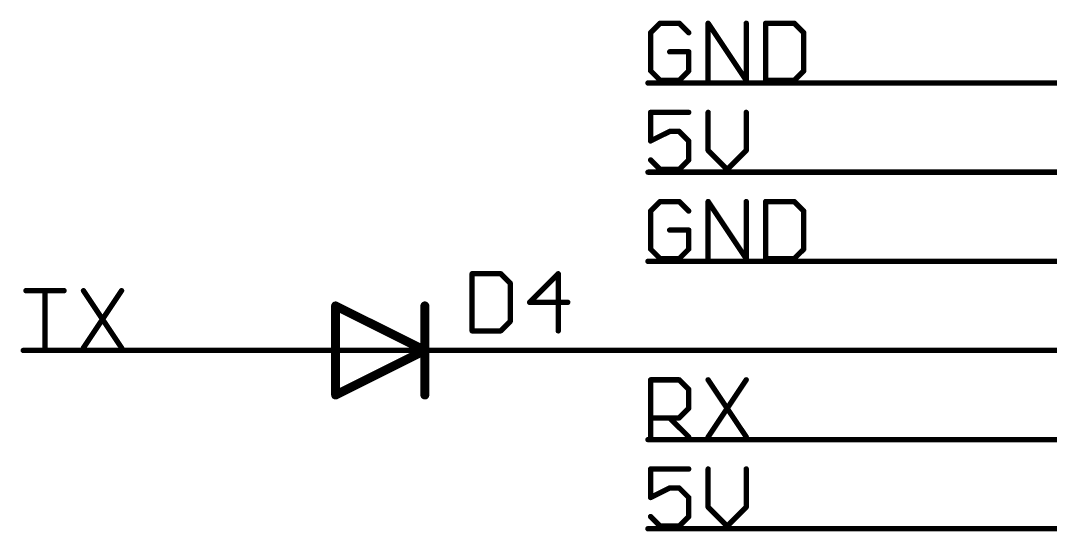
# Model space of a CAD drawing. Extents: x -31 to 132, y -51 to 79.
# Drawn here: x 73.58 to 102.9, y 15.16 to 29.72 of the extents above; entities that cross this region are included whole.
import ezdxf

# ---------------------------------------------------------------- set-up
doc = ezdxf.new("R2010")
doc.units = 0
for name, color, linetype in [('91', 82, 'CONTINUOUS'), ('94', 22, 'CONTINUOUS'), ('95', 253, 'CONTINUOUS')]:
    doc.layers.add(name, color=color, linetype=linetype)

msp = doc.modelspace()

# ---------------------------------------------------------------- linework, layer by layer
at = {"layer": '91', "const_width": 0.1524}
for points in [[(91.44, 27.94), (114.3, 27.94)], [(114.3, 25.4), (91.44, 25.4)], [(114.3, 22.86), (91.44, 22.86)], [(81.28, 20.32), (73.66, 20.32)], [(114.3, 20.32), (86.36, 20.32)], [(91.44, 17.78), (114.3, 17.78)], [(91.44, 15.24), (114.3, 15.24)]]:
    msp.add_lwpolyline(points, dxfattribs=at)
at = {"layer": '91', "const_width": 0.0762}
for points in [[(91.44, 27.9781, 1), (91.44, 27.9019)], [(91.44, 25.4381, 1), (91.44, 25.3619)], [(91.44, 22.8981, 1), (91.44, 22.8219)], [(73.66, 20.3581, 1), (73.66, 20.2819)], [(81.28, 20.2819, 1), (81.28, 20.3581)], [(86.36, 20.3581, 1), (86.36, 20.2819)], [(91.44, 17.8181, 1), (91.44, 17.7419)], [(91.44, 15.2781, 1), (91.44, 15.2019)]]:
    msp.add_lwpolyline(points, format="xyb", dxfattribs=at)
at = {"layer": '94'}
for points, const_width in [([(85.09, 20.32), (82.55, 21.59)], 0.254), ([(82.55, 21.59), (82.55, 19.05)], 0.254), ([(85.09, 21.59), (85.09, 20.32)], 0.254), ([(81.28, 20.32), (83.82, 20.32)], 0.1524), ([(82.55, 19.05), (85.09, 20.32)], 0.254), ([(86.36, 20.32), (83.82, 20.32)], 0.1524), ([(85.09, 20.32), (85.09, 19.05)], 0.254)]:
    msp.add_lwpolyline(points, dxfattribs=dict(at, const_width=const_width))
for points, const_width in [([(82.5784, 21.6468, 1), (82.5216, 21.5332)], 0.127), ([(82.6135, 21.59, 1), (82.4865, 21.59)], 0.127), ([(85.1535, 21.59, 1), (85.0265, 21.59)], 0.127), ([(81.28, 20.3581, 1), (81.28, 20.2819)], 0.0762), ([(83.82, 20.3581, 1), (83.82, 20.2819)], 0.0762), ([(83.82, 20.2819, 1), (83.82, 20.3581)], 0.0762), ([(85.1535, 20.32, 1), (85.0265, 20.32)], 0.127), ([(85.0265, 20.32, 1), (85.1535, 20.32)], 0.127), ([(85.1184, 20.2632, 1), (85.0616, 20.3768)], 0.127), ([(85.0616, 20.2632, 1), (85.1184, 20.3768)], 0.127), ([(86.36, 20.2819, 1), (86.36, 20.3581)], 0.0762), ([(82.5216, 19.1068, 1), (82.5784, 18.9932)], 0.127), ([(82.4865, 19.05, 1), (82.6135, 19.05)], 0.127), ([(85.0265, 19.05, 1), (85.1535, 19.05)], 0.127)]:
    msp.add_lwpolyline(points, format="xyb", dxfattribs=dict(at, const_width=const_width))
at = {"layer": '95', "const_width": 0.1524}
for points in [[(91.7874, 29.6432), (91.5162, 29.372)], [(92.3297, 29.6432), (91.7874, 29.6432)], [(92.6009, 29.372), (92.3297, 29.6432)], [(93.1534, 28.0162), (93.1534, 29.6432)], [(93.1534, 29.6432), (94.238, 28.0162)], [(94.238, 28.0162), (94.238, 29.6432)], [(94.7905, 29.6432), (94.7905, 28.0162)], [(95.604, 29.6432), (94.7905, 29.6432)], [(95.8752, 29.372), (95.604, 29.6432)], [(91.5162, 29.372), (91.5162, 28.2874)], [(95.8752, 28.2874), (95.8752, 29.372)], [(92.6009, 28.8297), (92.0585, 28.8297)], [(92.6009, 28.2874), (92.6009, 28.8297)], [(91.5162, 28.2874), (91.7874, 28.0162)], [(92.3297, 28.0162), (92.6009, 28.2874)], [(95.604, 28.0162), (95.8752, 28.2874)], [(91.7874, 28.0162), (92.3297, 28.0162)], [(94.7905, 28.0162), (95.604, 28.0162)], [(92.6009, 27.1032), (91.5162, 27.1032)], [(91.5162, 27.1032), (91.5162, 26.2897)], [(93.1534, 27.1032), (93.1534, 26.0185)], [(94.238, 26.0185), (94.238, 27.1032)], [(91.5162, 26.2897), (92.0585, 26.5609)], [(92.0585, 26.5609), (92.3297, 26.5609)], [(92.3297, 26.5609), (92.6009, 26.2897)], [(92.6009, 26.2897), (92.6009, 25.7474)], [(93.1534, 26.0185), (93.6957, 25.4762)], [(93.6957, 25.4762), (94.238, 26.0185)], [(91.7874, 25.4762), (91.5162, 25.7474)], [(92.6009, 25.7474), (92.3297, 25.4762)], [(92.3297, 25.4762), (91.7874, 25.4762)], [(91.7874, 24.5632), (91.5162, 24.292)], [(92.3297, 24.5632), (91.7874, 24.5632)], [(92.6009, 24.292), (92.3297, 24.5632)], [(93.1534, 22.9362), (93.1534, 24.5632)], [(93.1534, 24.5632), (94.238, 22.9362)], [(94.238, 22.9362), (94.238, 24.5632)], [(94.7905, 24.5632), (94.7905, 22.9362)], [(95.604, 24.5632), (94.7905, 24.5632)], [(95.8752, 24.292), (95.604, 24.5632)], [(91.5162, 24.292), (91.5162, 23.2074)], [(95.8752, 23.2074), (95.8752, 24.292)], [(92.6009, 23.7497), (92.0585, 23.7497)], [(92.6009, 23.2074), (92.6009, 23.7497)], [(91.5162, 23.2074), (91.7874, 22.9362)], [(92.3297, 22.9362), (92.6009, 23.2074)], [(95.604, 22.9362), (95.8752, 23.2074)], [(91.7874, 22.9362), (92.3297, 22.9362)], [(94.7905, 22.9362), (95.604, 22.9362)], [(86.4362, 22.5058), (86.4362, 20.8788)], [(87.2497, 22.5058), (86.4362, 22.5058)], [(87.5209, 22.2346), (87.2497, 22.5058)], [(88.8869, 22.5058), (88.0734, 21.6923)], [(88.8869, 20.8788), (88.8869, 22.5058)], [(87.5209, 21.15), (87.5209, 22.2346)], [(73.7362, 22.0232), (74.8209, 22.0232)], [(74.2785, 20.3962), (74.2785, 22.0232)], [(75.3734, 22.0232), (76.458, 20.3962)], [(76.458, 22.0232), (75.3734, 20.3962)], [(88.0734, 21.6923), (89.158, 21.6923)], [(87.2497, 20.8788), (87.5209, 21.15)], [(86.4362, 20.8788), (87.2497, 20.8788)], [(91.5162, 17.8562), (91.5162, 19.4832)], [(91.5162, 19.4832), (92.3297, 19.4832)], [(92.3297, 19.4832), (92.6009, 19.212)], [(93.1534, 19.4832), (94.238, 17.8562)], [(94.238, 19.4832), (93.1534, 17.8562)], [(92.6009, 19.212), (92.6009, 18.6697)], [(92.3297, 18.3985), (91.5162, 18.3985)], [(92.0585, 18.3985), (92.6009, 17.8562)], [(92.6009, 18.6697), (92.3297, 18.3985)], [(92.6009, 16.9432), (91.5162, 16.9432)], [(91.5162, 16.9432), (91.5162, 16.1297)], [(93.1534, 16.9432), (93.1534, 15.8585)], [(94.238, 15.8585), (94.238, 16.9432)], [(91.5162, 16.1297), (92.0585, 16.4009)], [(92.0585, 16.4009), (92.3297, 16.4009)], [(92.3297, 16.4009), (92.6009, 16.1297)], [(92.6009, 16.1297), (92.6009, 15.5874)], [(93.1534, 15.8585), (93.6957, 15.3162)], [(93.6957, 15.3162), (94.238, 15.8585)], [(91.7874, 15.3162), (91.5162, 15.5874)], [(92.6009, 15.5874), (92.3297, 15.3162)], [(92.3297, 15.3162), (91.7874, 15.3162)]]:
    msp.add_lwpolyline(points, dxfattribs=at)
at = {"layer": '95', "const_width": 0.0762}
for points in [[(91.7874, 29.6813, 1), (91.7874, 29.6051)], [(91.8143, 29.6162, 1), (91.7604, 29.6701)], [(92.3566, 29.6701, 1), (92.3028, 29.6162)], [(92.3297, 29.6051, 1), (92.3297, 29.6813)], [(93.1915, 29.6432, 1), (93.1153, 29.6432)], [(93.1851, 29.6643, 1), (93.1217, 29.6221)], [(94.2761, 29.6432, 1), (94.1999, 29.6432)], [(94.8286, 29.6432, 1), (94.7524, 29.6432)], [(94.7905, 29.6813, 1), (94.7905, 29.6051)], [(95.6309, 29.6701, 1), (95.5771, 29.6162)], [(95.604, 29.6051, 1), (95.604, 29.6813)], [(91.5543, 29.372, 1), (91.4781, 29.372)], [(91.4893, 29.399, 1), (91.5431, 29.3451)], [(92.5739, 29.3451, 1), (92.6278, 29.399)], [(95.9133, 29.372, 1), (95.8371, 29.372)], [(95.8482, 29.3451, 1), (95.9021, 29.399)], [(92.0585, 28.8678, 1), (92.0585, 28.7916)], [(92.639, 28.8297, 1), (92.5628, 28.8297)], [(92.6009, 28.7916, 1), (92.6009, 28.8678)], [(91.5431, 28.3143, 1), (91.4893, 28.2604)], [(91.4781, 28.2874, 1), (91.5543, 28.2874)], [(92.5628, 28.2874, 1), (92.639, 28.2874)], [(92.6278, 28.2604, 1), (92.5739, 28.3143)], [(95.8371, 28.2874, 1), (95.9133, 28.2874)], [(95.9021, 28.2604, 1), (95.8482, 28.3143)], [(91.7874, 28.0543, 1), (91.7874, 27.9781)], [(91.7604, 27.9893, 1), (91.8143, 28.0431)], [(92.3028, 28.0431, 1), (92.3566, 27.9893)], [(92.3297, 27.9781, 1), (92.3297, 28.0543)], [(93.1153, 28.0162, 1), (93.1915, 28.0162)], [(94.1999, 28.0162, 1), (94.2761, 28.0162)], [(94.2063, 27.9951, 1), (94.2697, 28.0373)], [(94.7905, 28.0543, 1), (94.7905, 27.9781)], [(94.7524, 28.0162, 1), (94.8286, 28.0162)], [(95.5771, 28.0431, 1), (95.6309, 27.9893)], [(95.604, 27.9781, 1), (95.604, 28.0543)], [(91.5162, 27.1413, 1), (91.5162, 27.0651)], [(91.5543, 27.1032, 1), (91.4781, 27.1032)], [(92.6009, 27.0651, 1), (92.6009, 27.1413)], [(93.1915, 27.1032, 1), (93.1153, 27.1032)], [(94.2761, 27.1032, 1), (94.1999, 27.1032)], [(92.0585, 26.599, 1), (92.0585, 26.5228)], [(92.0756, 26.5268, 1), (92.0415, 26.5949)], [(92.3566, 26.5878, 1), (92.3028, 26.5339)], [(92.3297, 26.5228, 1), (92.3297, 26.599)], [(91.4992, 26.3238, 1), (91.5332, 26.2556)], [(91.4781, 26.2897, 1), (91.5543, 26.2897)], [(92.639, 26.2897, 1), (92.5628, 26.2897)], [(92.5739, 26.2628, 1), (92.6278, 26.3166)], [(93.1803, 26.0455, 1), (93.1264, 25.9916)], [(94.265, 25.9916, 1), (94.2111, 26.0455)], [(91.5431, 25.7743, 1), (91.4893, 25.7204)], [(92.6278, 25.7204, 1), (92.5739, 25.7743)], [(93.1153, 26.0185, 1), (93.1915, 26.0185)], [(94.1999, 26.0185, 1), (94.2761, 26.0185)], [(91.7874, 25.5143, 1), (91.7874, 25.4381)], [(91.7604, 25.4493, 1), (91.8143, 25.5031)], [(92.3028, 25.5031, 1), (92.3566, 25.4493)], [(92.3297, 25.4381, 1), (92.3297, 25.5143)], [(92.5628, 25.7474, 1), (92.639, 25.7474)], [(93.6687, 25.5031, 1), (93.7226, 25.4493)], [(93.6687, 25.4493, 1), (93.7226, 25.5031)], [(91.7874, 24.6013, 1), (91.7874, 24.5251)], [(91.8143, 24.5362, 1), (91.7604, 24.5901)], [(92.3566, 24.5901, 1), (92.3028, 24.5362)], [(92.3297, 24.5251, 1), (92.3297, 24.6013)], [(93.1915, 24.5632, 1), (93.1153, 24.5632)], [(93.1851, 24.5843, 1), (93.1217, 24.5421)], [(94.2761, 24.5632, 1), (94.1999, 24.5632)], [(94.8286, 24.5632, 1), (94.7524, 24.5632)], [(94.7905, 24.6013, 1), (94.7905, 24.5251)], [(95.6309, 24.5901, 1), (95.5771, 24.5362)], [(95.604, 24.5251, 1), (95.604, 24.6013)], [(91.5543, 24.292, 1), (91.4781, 24.292)], [(91.4893, 24.319, 1), (91.5431, 24.2651)], [(92.5739, 24.2651, 1), (92.6278, 24.319)], [(95.9133, 24.292, 1), (95.8371, 24.292)], [(95.8482, 24.2651, 1), (95.9021, 24.319)], [(92.0585, 23.7878, 1), (92.0585, 23.7116)], [(92.639, 23.7497, 1), (92.5628, 23.7497)], [(92.6009, 23.7116, 1), (92.6009, 23.7878)], [(91.5431, 23.2343, 1), (91.4893, 23.1804)], [(91.4781, 23.2074, 1), (91.5543, 23.2074)], [(92.5628, 23.2074, 1), (92.639, 23.2074)], [(92.6278, 23.1804, 1), (92.5739, 23.2343)], [(95.8371, 23.2074, 1), (95.9133, 23.2074)], [(95.9021, 23.1804, 1), (95.8482, 23.2343)], [(91.7874, 22.9743, 1), (91.7874, 22.8981)], [(91.7604, 22.9093, 1), (91.8143, 22.9631)], [(92.3028, 22.9631, 1), (92.3566, 22.9093)], [(92.3297, 22.8981, 1), (92.3297, 22.9743)], [(93.1153, 22.9362, 1), (93.1915, 22.9362)], [(94.1999, 22.9362, 1), (94.2761, 22.9362)], [(94.2063, 22.9151, 1), (94.2697, 22.9573)], [(94.7905, 22.9743, 1), (94.7905, 22.8981)], [(94.7524, 22.9362, 1), (94.8286, 22.9362)], [(95.5771, 22.9631, 1), (95.6309, 22.9093)], [(95.604, 22.8981, 1), (95.604, 22.9743)], [(86.4743, 22.5058, 1), (86.3981, 22.5058)], [(86.4362, 22.5439, 1), (86.4362, 22.4677)], [(87.2766, 22.5327, 1), (87.2228, 22.4788)], [(87.2497, 22.4677, 1), (87.2497, 22.5439)], [(88.925, 22.5058, 1), (88.8488, 22.5058)], [(88.9138, 22.4788, 1), (88.8599, 22.5327)], [(87.559, 22.2346, 1), (87.4828, 22.2346)], [(87.4939, 22.2077, 1), (87.5478, 22.2616)], [(73.7362, 22.0613, 1), (73.7362, 21.9851)], [(74.3166, 22.0232, 1), (74.2404, 22.0232)], [(74.8209, 21.9851, 1), (74.8209, 22.0613)], [(75.4051, 22.0443, 1), (75.3417, 22.0021)], [(76.4897, 22.0021, 1), (76.4263, 22.0443)], [(88.0734, 21.7304, 1), (88.0734, 21.6542)], [(88.0464, 21.7192, 1), (88.1003, 21.6654)], [(89.158, 21.6542, 1), (89.158, 21.7304)], [(87.4828, 21.15, 1), (87.559, 21.15)], [(87.5478, 21.123, 1), (87.4939, 21.1769)], [(86.4362, 20.9169, 1), (86.4362, 20.8407)], [(86.3981, 20.8788, 1), (86.4743, 20.8788)], [(87.2228, 20.9057, 1), (87.2766, 20.8519)], [(87.2497, 20.8407, 1), (87.2497, 20.9169)], [(88.8488, 20.8788, 1), (88.925, 20.8788)], [(74.2404, 20.3962, 1), (74.3166, 20.3962)], [(75.3417, 20.4173, 1), (75.4051, 20.3751)], [(76.4263, 20.3751, 1), (76.4897, 20.4173)], [(91.5543, 19.4832, 1), (91.4781, 19.4832)], [(91.5162, 19.5213, 1), (91.5162, 19.4451)], [(92.3566, 19.5101, 1), (92.3028, 19.4562)], [(92.3297, 19.4451, 1), (92.3297, 19.5213)], [(93.1851, 19.5043, 1), (93.1217, 19.4621)], [(94.2697, 19.4621, 1), (94.2063, 19.5043)], [(92.639, 19.212, 1), (92.5628, 19.212)], [(92.5739, 19.1851, 1), (92.6278, 19.239)], [(91.5162, 18.4366, 1), (91.5162, 18.3604)], [(92.0855, 18.4255, 1), (92.0316, 18.3716)], [(92.3297, 18.3604, 1), (92.3297, 18.4366)], [(92.5628, 18.6697, 1), (92.639, 18.6697)], [(92.6278, 18.6428, 1), (92.5739, 18.6966)], [(92.3028, 18.4255, 1), (92.3566, 18.3716)], [(91.4781, 17.8562, 1), (91.5543, 17.8562)], [(92.5739, 17.8293, 1), (92.6278, 17.8831)], [(93.1217, 17.8773, 1), (93.1851, 17.8351)], [(94.2063, 17.8351, 1), (94.2697, 17.8773)], [(91.5162, 16.9813, 1), (91.5162, 16.9051)], [(91.5543, 16.9432, 1), (91.4781, 16.9432)], [(92.6009, 16.9051, 1), (92.6009, 16.9813)], [(93.1915, 16.9432, 1), (93.1153, 16.9432)], [(94.2761, 16.9432, 1), (94.1999, 16.9432)], [(92.0585, 16.439, 1), (92.0585, 16.3628)], [(92.0756, 16.3668, 1), (92.0415, 16.4349)], [(92.3566, 16.4278, 1), (92.3028, 16.3739)], [(92.3297, 16.3628, 1), (92.3297, 16.439)], [(91.4992, 16.1638, 1), (91.5332, 16.0956)], [(91.4781, 16.1297, 1), (91.5543, 16.1297)], [(92.639, 16.1297, 1), (92.5628, 16.1297)], [(92.5739, 16.1028, 1), (92.6278, 16.1566)], [(93.1803, 15.8855, 1), (93.1264, 15.8316)], [(93.1153, 15.8585, 1), (93.1915, 15.8585)], [(94.1999, 15.8585, 1), (94.2761, 15.8585)], [(94.265, 15.8316, 1), (94.2111, 15.8855)], [(91.5431, 15.6143, 1), (91.4893, 15.5604)], [(92.5628, 15.5874, 1), (92.639, 15.5874)], [(92.6278, 15.5604, 1), (92.5739, 15.6143)], [(91.7874, 15.3543, 1), (91.7874, 15.2781)], [(91.7604, 15.2893, 1), (91.8143, 15.3431)], [(92.3028, 15.3431, 1), (92.3566, 15.2893)], [(92.3297, 15.2781, 1), (92.3297, 15.3543)], [(93.6687, 15.3431, 1), (93.7226, 15.2893)], [(93.6687, 15.2893, 1), (93.7226, 15.3431)]]:
    msp.add_lwpolyline(points, format="xyb", dxfattribs=at)

doc.saveas('drawing.dxf')
